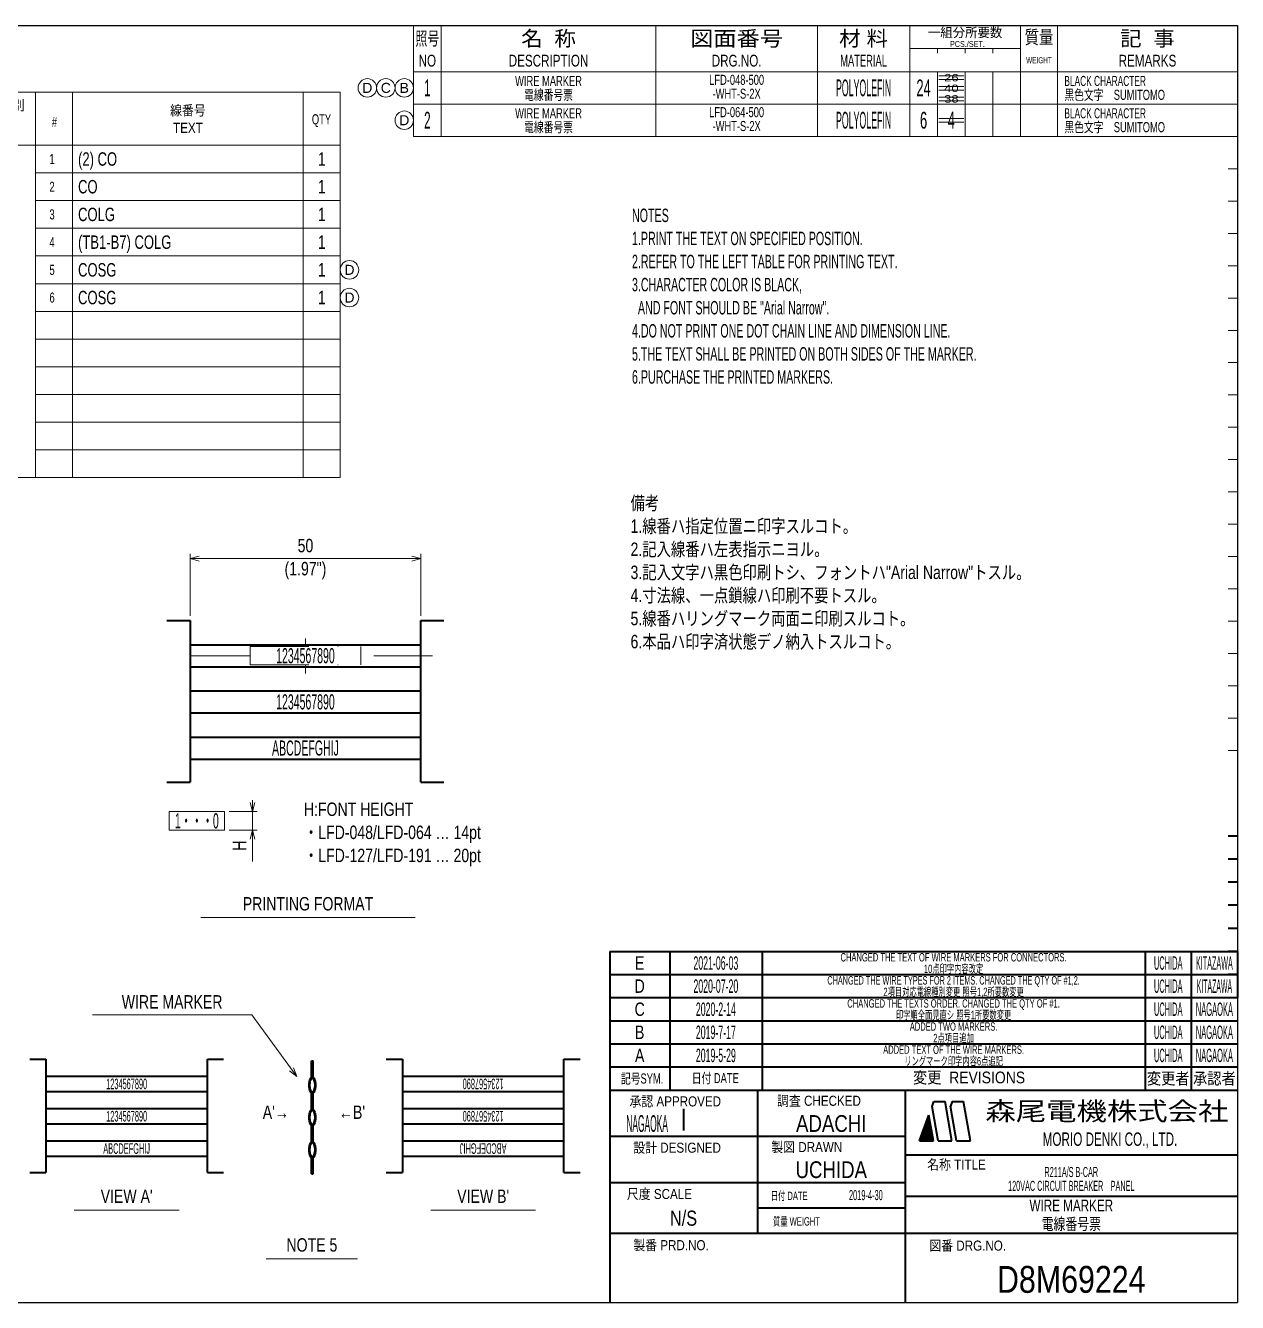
# Model space of a CAD drawing. Header units: millimetres. Extents: x 7 to 413, y 10 to 287.
# Drawn here: x 150.4 to 413, y 10.2 to 286.8 of the extents above; entities that cross this region are included whole.
import ezdxf
from ezdxf.enums import TextEntityAlignment as Align

# ---------------------------------------------------------------- set-up
doc = ezdxf.new("R2010")
doc.units = ezdxf.units.MM
doc.linetypes.add('DASHDOT', pattern=[25.3, 12.7, -6.3, 0, -6.3])
for name, color, linetype in [('GR1_01', 7, 'Continuous'), ('GR1_02', 7, 'Continuous'), ('GR1_03', 7, 'Continuous'), ('GR1_05', 7, 'Continuous'), ('QTY', 7, 'Continuous'), ('図面枠B6M', 7, 'Continuous'), ('図面枠D8M', 7, 'Continuous'), ('表題、部品表_01', 7, 'Continuous'), ('表題、部品表_02', 7, 'Continuous'), ('表題、部品表_03', 7, 'Continuous'), ('訂正記号', 7, 'Continuous')]:
    doc.layers.add(name, color=color, linetype=linetype)
doc.styles.add('HG丸ｺﾞｼｯｸM-PRO', font='')
doc.styles.get('HG丸ｺﾞｼｯｸM-PRO').set_extended_font_data('HG丸ｺﾞｼｯｸM-PRO')

# ---------------------------------------------------------------- blocks, each defined once
blk = doc.blocks.new('BLKF024')
at = {"layer": '図面枠D8M', "color": 4, "linetype": 'Continuous', "lineweight": 13}
for p, q in [((345.506831, 48.999879), (346.3333, 49.826349)), ((345.58776, 49.22223), (346.312102, 49.946572)), ((345.668689, 49.44458), (346.290903, 50.066794)), ((345.749617, 49.66693), (346.269705, 50.187017)), ((345.830546, 49.88928), (346.248506, 50.30724)), ((345.911475, 50.111631), (346.227307, 50.427463)), ((345.992404, 50.333981), (346.206109, 50.547686)), ((346.073333, 50.556331), (346.18491, 50.667909)), ((346.154262, 50.778681), (346.163712, 50.788131)), ((344.157871, 45.246757), (346.693675, 47.782561)), ((344.211969, 45.442276), (346.672477, 47.902784)), ((344.292898, 45.664626), (346.651278, 48.023006)), ((344.299292, 45.246757), (346.714874, 47.662338)), ((344.373827, 45.886976), (346.63008, 48.143229)), ((344.440714, 45.246757), (346.736072, 47.542115)), ((344.454756, 46.109327), (346.608881, 48.263452)), ((344.535684, 46.331677), (346.587682, 48.383675)), ((344.582135, 45.246757), (346.757271, 47.421892)), ((344.616613, 46.554027), (346.566484, 48.503898)), ((344.697542, 46.776377), (346.545285, 48.624121)), ((344.723556, 45.246757), (346.778469, 47.301669)), ((344.778471, 46.998727), (346.524087, 48.744343)), ((344.8594, 47.221078), (346.502888, 48.864566)), ((344.864978, 45.246757), (346.799668, 47.181447)), ((344.940329, 47.443428), (346.48169, 48.984789)), ((345.006399, 45.246757), (346.820866, 47.061224)), ((345.021258, 47.665778), (346.460491, 49.105012)), ((345.102186, 47.888128), (346.439293, 49.225235)), ((345.183115, 48.110479), (346.418094, 49.345457)), ((345.264044, 48.332829), (346.396896, 49.46568)), ((345.344973, 48.555179), (346.375697, 49.585903)), ((345.425902, 48.777529), (346.354499, 49.706126)), ((345.147821, 45.246757), (346.842065, 46.941001)), ((345.289242, 45.246757), (346.863263, 46.820778)), ((345.430663, 45.246757), (346.884462, 46.700555)), ((345.572085, 45.246757), (346.90566, 46.580332)), ((345.713506, 45.246757), (346.926859, 46.46011)), ((345.854927, 45.246757), (346.948057, 46.339887)), ((345.996349, 45.246757), (346.969256, 46.219664)), ((346.13777, 45.246757), (346.990455, 46.099441)), ((346.279191, 45.246757), (347.011653, 45.979218)), ((346.420613, 45.246757), (347.032852, 45.858995)), ((346.562034, 45.246757), (347.05405, 45.738773)), ((346.703455, 45.246757), (347.075249, 45.61855)), ((346.844877, 45.246757), (347.096447, 45.498327)), ((346.986298, 45.246757), (347.117646, 45.378104)), ((347.12772, 45.246757), (347.138844, 45.257881))]:
    blk.add_line(p, q, dxfattribs=at)
blk = doc.blocks.new('BLKF023')
at = {"layer": '図面枠D8M', "color": 2, "linetype": 'Continuous', "lineweight": 25}
for p, q in [((33, 286.75), (413, 286.75)), ((413, 286.75), (413, 10.25)), ((7, 10.25), (413, 10.25))]:
    blk.add_line(p, q, dxfattribs=at)
at = {"layer": '図面枠D8M', "color": 4, "linetype": 'Continuous', "lineweight": 13}
for p, q in [((413, 269.75), (411, 269.75)), ((413, 262.75), (411, 262.75)), ((413, 255.75), (411, 255.75)), ((413, 248.75), (411, 248.75)), ((413, 241.75), (411, 241.75)), ((413, 234.75), (411, 234.75)), ((413, 227.75), (411, 227.75)), ((413, 220.75), (411, 220.75)), ((413, 213.75), (411, 213.75)), ((413, 206.75), (411, 206.75)), ((413, 199.75), (411, 199.75)), ((413, 192.75), (411, 192.75)), ((413, 185.75), (411, 185.75)), ((413, 178.75), (411, 178.75)), ((413, 171.75), (411, 171.75)), ((413, 164.75), (411, 164.75)), ((413, 157.75), (411, 157.75)), ((413, 150.75), (411, 150.75)), ((413, 143.75), (411, 143.75)), ((413, 136.75), (411, 136.75)), ((411, 129.75), (413, 129.75))]:
    blk.add_line(p, q, dxfattribs=at)
at = {"layer": '図面枠D8M', "color": 3, "linetype": 'Continuous', "lineweight": 35}
for p, q in [((413, 111.25), (411, 111.25)), ((413, 106.25), (411, 106.25)), ((413, 101.25), (411, 101.25)), ((413, 96.25), (411, 96.25)), ((413, 91.25), (411, 91.25)), ((413, 86.25), (411, 86.25)), ((413, 81.25), (411, 81.25)), ((277, 76.25), (413, 76.25)), ((277, 76.25), (277, 10.25)), ((290, 76.25), (290, 56.25)), ((310, 76.25), (310, 56.25)), ((393, 76.25), (393, 56.25)), ((403, 76.25), (403, 56.25)), ((277, 71.25), (413, 71.25)), ((277, 66.25), (413, 66.25)), ((277, 61.25), (413, 61.25)), ((277, 56.25), (413, 56.25)), ((309, 56.25), (309, 25.25)), ((341, 56.25), (341, 10.25)), ((346.84, 52.65), (347.23, 53.75)), ((348.14, 45.25), (346.84, 52.65)), ((347.23, 53.75), (349.64, 53.75)), ((351.14, 45.25), (349.64, 53.75)), ((351.18, 53.75), (350.82, 52.76)), ((352.14, 45.25), (350.82, 52.76)), ((351.18, 53.75), (353.64, 53.75)), ((355.14, 45.25), (353.64, 53.75)), ((293, 52.17), (293, 47.48)), ((344.14, 45.25), (346.16, 50.8)), ((347.14, 45.25), (346.16, 50.8)), ((277, 46.25), (341, 46.25)), ((344.14, 45.25), (347.14, 45.25)), ((348.14, 45.25), (351.14, 45.25)), ((352.14, 45.25), (355.14, 45.25)), ((341, 42.25), (413, 42.25)), ((277, 36.25), (341, 36.25)), ((341, 33.25), (413, 33.25)), ((309, 30.75), (341, 30.75)), ((277, 25.25), (413, 25.25))]:
    blk.add_line(p, q, dxfattribs=at)
at = {"layer": '図面枠D8M', "color": 4, "linetype": 'Continuous', "lineweight": 13}
blk.add_blockref('BLKF024', (0, 0), dxfattribs=at)
at = {"layer": '図面枠D8M', "color": 4, "linetype": 'Continuous', "lineweight": 13, "style": 'HG丸ｺﾞｼｯｸM-PRO'}
for s, height, width, p in [('記号SYM.', 2.182, 0.69227, (284.03, 58.74)), ('日付 DATE', 2.182, 0.692507, (299.87, 58.83)), ('変更  REVISIONS', 2.5455, 0.887352, (354.85, 58.97)), ('変更者', 2.545, 0.887717, (398, 58.75)), ('承認者', 2.545, 0.887717, (408, 58.75)), ('調査 CHECKED', 2.182, 0.863174, (322.34, 53.92)), ('承認 APPROVED', 2.1818, 0.863151, (291.21, 53.79)), ('設計 DESIGNED', 2.1818, 0.862613, (291.61, 43.76)), ('製図 DRAWN', 2.182, 0.863099, (319.7, 43.9)), ('名称 TITLE', 2.182, 0.862489, (352.13, 40.11)), ('尺度 SCALE', 2.182, 0.862581, (287.78, 33.74)), ('日付 DATE', 1.818, 0.618255, (315.88, 33.34)), ('質量 WEIGHT', 1.818, 0.618812, (317.46, 27.8)), ('製番 PRD.NO.', 2.182, 0.863299, (290.29, 22.66)), ('図番 DRG.NO.', 2.182, 0.863083, (354.56, 22.56))]:
    blk.add_text(s, height=height, dxfattribs=dict(at, width=width)).set_placement(p, align=Align.MIDDLE_CENTER)
at = {"layer": '図面枠D8M', "color": 2, "linetype": 'Continuous', "lineweight": 25, "style": 'HG丸ｺﾞｼｯｸM-PRO', "width": 1.206081}
blk.add_text('森尾電機株式会社', height=4, dxfattribs=at).set_placement((384.72, 51.68), align=Align.MIDDLE_CENTER)
at = {"layer": '図面枠D8M', "color": 3, "linetype": 'Continuous', "lineweight": 35, "style": 'HG丸ｺﾞｼｯｸM-PRO', "width": 0.652197}
blk.add_text('MORIO DENKI CO., LTD.', height=2.9091, dxfattribs=at).set_placement((385.38, 45.61), align=Align.MIDDLE_CENTER)
blk = doc.blocks.new('BLKF025')
at = {"layer": '図面枠D8M', "color": 3, "linetype": 'Continuous', "lineweight": 35, "style": 'HG丸ｺﾞｼｯｸM-PRO'}
for s, height, width, p in [('CHANGED THE TEXT OF WIRE MARKERS FOR CONNECTORS.', 1.8182, 0.618794, (351.5, 85)), ('E', 2.91, 0.784871, (283.5, 83.75)), ('2021-06-03', 2.909, 0.488281, (300, 83.75)), ('UCHIDA', 2.909, 0.415827, (398, 83.75)), ('KITAZAWA', 2.909, 0.335, (408, 83.75)), ('D', 2.91, 0.784656, (283.5, 78.75)), ('2020-07-20', 2.909, 0.488281, (300, 78.75)), ('CHANGED THE WIRE TYPES FOR 2 ITEMS. CHANGED THE QTY OF #1,2.', 1.8182, 0.569421, (351.5, 80)), ('UCHIDA', 2.909, 0.415827, (398, 78.75)), ('KITAZAWA', 2.909, 0.308644, (408, 78.75)), ('C', 2.91, 0.782198, (283.5, 73.75)), ('2020-2-14', 2.909, 0.488281, (300, 73.75)), ('CHANGED THE TEXTS ORDER. CHANGED THE QTY OF #1.', 1.8182, 0.618523, (351.5, 75)), ('UCHIDA', 2.909, 0.415827, (398, 73.75)), ('NAGAOKA', 2.909, 0.334453, (408, 73.75)), ('B', 2.91, 0.78204, (283.5, 68.75)), ('2019-7-17', 2.909, 0.488281, (300, 68.75)), ('ADDED TWO MARKERS.', 1.8182, 0.618331, (351.5, 70)), ('UCHIDA', 2.909, 0.415827, (398, 68.75)), ('NAGAOKA', 2.909, 0.334453, (408, 68.75)), ('A', 2.91, 0.782973, (283.5, 63.75)), ('2019-5-29', 2.909, 0.488281, (300, 63.75)), ('ADDED TEXT OF THE WIRE MARKERS.', 1.8182, 0.618379, (351.5, 65)), ('UCHIDA', 2.909, 0.415827, (398, 63.75)), ('NAGAOKA', 2.909, 0.334453, (408, 63.75)), ('NAGAOKA', 3.636, 0.374843, (285.11, 49)), ('ADACHI', 3.636, 0.830909, (325, 49)), ('UCHIDA', 3.636, 0.830691, (325, 39)), ('R211A/S B-CAR', 2.1818, 0.521847, (377, 38.5)), ('120VAC CIRCUIT BREAKER\u3000PANEL', 2.1818, 0.522056, (377, 35.5)), ('2019-4-30', 2.182, 0.482367, (332.5, 33.5)), ('WIRE MARKER', 2.5455, 0.742381, (377, 31.25)), ('N/S', 3.273, 0.805664, (293, 28.5)), ('D8M69224', 5.818, 0.845432, (377, 15.25))]:
    blk.add_text(s, height=height, dxfattribs=dict(at, width=width)).set_placement(p, align=Align.MIDDLE_CENTER)
blk = doc.blocks.new('BLKF027')
at = {"layer": 'GR1_01', "color": 4, "linetype": 'Continuous', "lineweight": 13}
for p, q in [((234.5, 286.75), (234.5, 276.75)), ((234.5, 286.75), (413, 286.75)), ((240.5, 286.75), (240.5, 276.75)), ((287, 286.75), (287, 276.75)), ((322, 286.75), (322, 276.75)), ((342, 286.75), (342, 276.75)), ((366, 286.75), (366, 276.75)), ((374, 286.75), (374, 276.75)), ((413, 286.75), (413, 276.75)), ((342, 281.75), (366, 281.75)), ((348, 280.75), (348, 281.75)), ((354, 281.75), (354, 280.75)), ((360, 281.75), (360, 280.75)), ((234.5, 276.75), (413, 276.75))]:
    blk.add_line(p, q, dxfattribs=at)
at = {"layer": 'GR1_01', "color": 3, "linetype": 'Continuous', "lineweight": 35, "style": 'HG丸ｺﾞｼｯｸM-PRO'}
for s, height, width, p in [('照号', 2.909, 0.651535, (237.5, 283.95)), ('名  称', 3.273, 1.042426, (263.75, 283.95)), ('図面番号', 3.273, 1.127518, (304.5, 283.95)), ('材 料', 3.273, 1.042439, (332, 283.95)), ('一組分所要数', 2.036, 0.966638, (354, 285.25)), ('質量', 2.909, 0.781842, (370, 284.25)), ('記  事', 3.273, 1.042426, (393.5, 283.95)), ('PCS./SET.', 1.309, 0.862935, (354.5, 282.75)), ('NO', 2.545, 0.740841, (237.5, 279.15)), ('DESCRIPTION', 2.5455, 0.741365, (263.75, 279.15)), ('DRG.NO.', 2.545, 0.741189, (304.5, 279.15)), ('MATERIAL', 2.545, 0.594756, (332, 279.15)), ('WEIGHT', 1.309, 0.635507, (370, 279.25)), ('REMARKS', 2.545, 0.742803, (393.5, 279.15))]:
    blk.add_text(s, height=height, dxfattribs=dict(at, width=width)).set_placement(p, align=Align.MIDDLE_CENTER)
blk = doc.blocks.new('BLKF026')
at = {"layer": 'GR1_01', "color": 3, "linetype": 'Continuous', "lineweight": 13}
blk.add_blockref('BLKF027', (0, 0), dxfattribs=at)
blk = doc.blocks.new('BLKF029')
at = {"layer": 'GR1_01', "color": 3, "linetype": 'Continuous', "lineweight": 13}
for p, q in [((137.63, 272.35), (137.63, 260.85)), ((137.63, 272.35), (137.63, 188.85)), ((218.63, 272.35), (137.63, 272.35)), ((152.63, 272.35), (152.63, 260.85)), ((160.63, 272.35), (160.63, 188.85)), ((210.63, 272.35), (210.63, 188.85)), ((218.63, 272.35), (218.63, 188.85)), ((218.63, 260.85), (137.63, 260.85)), ((152.63, 260.85), (152.63, 188.85)), ((152.63, 260.85), (218.63, 260.85)), ((152.63, 254.85), (218.63, 254.85)), ((152.63, 248.85), (218.63, 248.85)), ((152.63, 242.85), (218.63, 242.85)), ((152.63, 236.85), (218.63, 236.85)), ((152.63, 230.85), (218.63, 230.85)), ((152.63, 224.85), (218.63, 224.85)), ((152.63, 218.85), (218.63, 218.85)), ((152.63, 212.85), (218.63, 212.85)), ((152.63, 206.85), (218.63, 206.85)), ((152.63, 200.85), (218.63, 200.85)), ((152.63, 194.85), (218.63, 194.85)), ((137.63, 188.85), (218.63, 188.85))]:
    blk.add_line(p, q, dxfattribs=at)
at = {"layer": 'GR1_01', "color": 3, "linetype": 'Continuous', "lineweight": 13, "style": 'HG丸ｺﾞｼｯｸM-PRO'}
for s, height, width, p in [('電線種別', 2.182, 0.863284, (145.13, 269.47)), ('線番号', 2.182, 0.863284, (185.63, 268.38)), ('#', 2.18, 0.693196, (156.72, 265.86)), ('TEXT', 2.182, 0.863438, (185.63, 264.6)), ('QTY', 2.182, 0.692704, (214.56, 266.45))]:
    blk.add_text(s, height=height, dxfattribs=dict(at, width=width)).set_placement(p, align=Align.MIDDLE_CENTER)
for s, width, p in [('WIRE', 0.829808, (145.13, 264.72)), ('CLASS', 0.831675, (145.13, 262.22))]:
    blk.add_text(s, height=1.818, dxfattribs=dict(at, width=width)).set_placement(p, align=Align.BOTTOM_CENTER)
blk = doc.blocks.new('BLKF030')
at = {"layer": '表題、部品表_02', "color": 4, "linetype": 'Continuous', "lineweight": 13}
for p, q in [((234.5, 276.75), (234.5, 269.75)), ((234.5, 276.75), (413, 276.75)), ((240.5, 276.75), (240.5, 269.75)), ((287, 276.75), (287, 269.75)), ((322, 276.75), (322, 269.75)), ((342, 276.75), (342, 269.75)), ((348, 276.75), (348, 269.75)), ((354, 276.75), (354, 269.75)), ((360, 269.75), (360, 276.75)), ((366, 276.75), (366, 269.75)), ((374, 276.75), (374, 269.75)), ((413, 276.75), (413, 269.75)), ((234.5, 269.75), (413, 269.75))]:
    blk.add_line(p, q, dxfattribs=at)
blk = doc.blocks.new('BLKF032')
at = {"layer": '表題、部品表_02', "color": 4, "linetype": 'Continuous', "lineweight": 13}
for p, q in [((234.5, 269.75), (234.5, 262.75)), ((234.5, 269.75), (413, 269.75)), ((240.5, 269.75), (240.5, 262.75)), ((287, 269.75), (287, 262.75)), ((322, 269.75), (322, 262.75)), ((342, 269.75), (342, 262.75)), ((348, 269.75), (348, 262.75)), ((354, 269.75), (354, 262.75)), ((360, 262.75), (360, 269.75)), ((366, 269.75), (366, 262.75)), ((374, 269.75), (374, 262.75)), ((413, 269.75), (413, 262.75)), ((234.5, 262.75), (413, 262.75))]:
    blk.add_line(p, q, dxfattribs=at)
blk = doc.blocks.new('BLKF034')
at = {"layer": 'GR1_05', "color": 4, "linetype": 'Continuous', "lineweight": 13}
blk.add_circle((232.5, 273.25), 2, dxfattribs=at)
at = {"layer": 'GR1_05', "color": 4, "linetype": 'Continuous', "lineweight": 13, "style": 'HG丸ｺﾞｼｯｸM-PRO', "width": 1.04272}
blk.add_text('B', height=2.18, dxfattribs=at).set_placement((232.5, 273.25), align=Align.MIDDLE_CENTER)
blk = doc.blocks.new('BLKF035')
at = {"layer": 'GR1_05', "color": 4, "linetype": 'Continuous', "lineweight": 13}
blk.add_circle((228.5, 273.25), 2, dxfattribs=at)
at = {"layer": 'GR1_05', "color": 4, "linetype": 'Continuous', "lineweight": 13, "style": 'HG丸ｺﾞｼｯｸM-PRO', "width": 1.042931}
blk.add_text('C', height=2.18, dxfattribs=at).set_placement((228.5, 273.25), align=Align.MIDDLE_CENTER)
blk = doc.blocks.new('FXTIP_ARROW_S')
at = {"color": 0, "linetype": 'Continuous', "lineweight": -2}
for q in [(-1, 0), (-0.97, 0.26), (-0.97, -0.26)]:
    blk.add_line((0, 0), q, dxfattribs=at)
blk = doc.blocks.new('FXTIP_ARROW_E')
at = {"color": 0, "linetype": 'Continuous', "lineweight": -2}
for q in [(-1, 0), (-0.97, 0.26), (-0.97, -0.26)]:
    blk.add_line((0, 0), q, dxfattribs=at)
blk = doc.blocks.new('BLKF039')
at = {"layer": '図面枠D8M', "color": 3, "linetype": 'Continuous', "lineweight": 35}
for p, q in [((277, 81.25), (413, 81.25)), ((277, 81.25), (277, 76.25)), ((290, 81.25), (290, 76.25)), ((310, 81.25), (310, 76.25)), ((393, 81.25), (393, 76.25)), ((403, 81.25), (403, 76.25)), ((413, 81.25), (413, 76.25)), ((277, 76.25), (413, 76.25))]:
    blk.add_line(p, q, dxfattribs=at)
blk = doc.blocks.new('BLKF038')
at = {"layer": '図面枠D8M', "color": 3, "linetype": 'Continuous', "lineweight": 35}
blk.add_blockref('BLKF039', (0, 0), dxfattribs=at)
blk = doc.blocks.new('BLKF040')
at = {"layer": 'GR1_05', "color": 4, "linetype": 'Continuous', "lineweight": 13}
blk.add_circle((224.5, 273.25), 2, dxfattribs=at)
at = {"layer": 'GR1_05', "color": 4, "linetype": 'Continuous', "lineweight": 13, "style": 'HG丸ｺﾞｼｯｸM-PRO', "width": 1.042833}
blk.add_text('D', height=2.18, dxfattribs=at).set_placement((224.5, 273.25), align=Align.MIDDLE_CENTER)
blk = doc.blocks.new('BLKF041')
at = {"layer": 'GR1_05', "color": 4, "linetype": 'Continuous', "lineweight": 13}
blk.add_circle((232.5, 266.25), 2, dxfattribs=at)
at = {"layer": 'GR1_05', "color": 4, "linetype": 'Continuous', "lineweight": 13, "style": 'HG丸ｺﾞｼｯｸM-PRO', "width": 1.042833}
blk.add_text('D', height=2.18, dxfattribs=at).set_placement((232.5, 266.25), align=Align.MIDDLE_CENTER)
blk = doc.blocks.new('BLKF044')
at = {"layer": '訂正記号', "color": 4, "linetype": 'Continuous', "lineweight": 13}
blk.add_circle((220.63, 233.85), 2, dxfattribs=at)
at = {"layer": '訂正記号', "color": 4, "linetype": 'Continuous', "lineweight": 13, "style": 'HG丸ｺﾞｼｯｸM-PRO', "width": 1.042833}
blk.add_text('D', height=2.18, dxfattribs=at).set_placement((220.63, 233.85), align=Align.MIDDLE_CENTER)
blk = doc.blocks.new('BLKF045')
at = {"layer": '訂正記号', "color": 4, "linetype": 'Continuous', "lineweight": 13}
blk.add_circle((220.63, 227.85), 2, dxfattribs=at)
at = {"layer": '訂正記号', "color": 4, "linetype": 'Continuous', "lineweight": 13, "style": 'HG丸ｺﾞｼｯｸM-PRO', "width": 1.042833}
blk.add_text('D', height=2.18, dxfattribs=at).set_placement((220.63, 227.85), align=Align.MIDDLE_CENTER)
blk = doc.blocks.new('BLKF047')
at = {"layer": '図面枠D8M', "color": 3, "linetype": 'Continuous', "lineweight": 35}
for p, q in [((277, 86.25), (413, 86.25)), ((277, 86.25), (277, 81.25)), ((290, 86.25), (290, 81.25)), ((310, 86.25), (310, 81.25)), ((393, 86.25), (393, 81.25)), ((403, 86.25), (403, 81.25)), ((413, 86.25), (413, 81.25)), ((277, 81.25), (413, 81.25))]:
    blk.add_line(p, q, dxfattribs=at)
blk = doc.blocks.new('BLKF046')
at = {"layer": '図面枠D8M', "color": 3, "linetype": 'Continuous', "lineweight": 35}
blk.add_blockref('BLKF047', (0, 0), dxfattribs=at)

msp = doc.modelspace()

# ---------------------------------------------------------------- linework, layer by layer
at = {"layer": 'GR1_05', "color": 4, "linetype": 'Continuous', "lineweight": 13}
for p, q in [((348.3, 275.87), (353.73, 275.87)), ((348.3, 275.07), (353.73, 275.07)), ((348.3, 273.57), (353.73, 273.57)), ((348.3, 272.77), (353.73, 272.77)), ((348.3, 271.27), (353.73, 271.27)), ((348.3, 270.47), (353.73, 270.47)), ((348.3, 266.65), (353.7, 266.65)), ((348.3, 265.85), (353.7, 265.85))]:
    msp.add_line(p, q, dxfattribs=at)
at = {"layer": '表題、部品表_01', "color": 4, "linetype": 'Continuous', "lineweight": 13}
for p, q in [((186.09, 158.92), (186.09, 172.32)), ((236.09, 158.92), (236.09, 172.32)), ((186.09, 171.32), (236.09, 171.32)), ((199.63, 116.54), (199.63, 119.04)), ((194.56, 116.54), (200.63, 116.54)), ((199.63, 112.54), (199.63, 116.54)), ((194.56, 112.54), (200.63, 112.54)), ((199.63, 105.75), (199.63, 112.54)), ((188.44, 93.58), (234.84, 93.58)), ((199.49, 72.51), (164.93, 72.51)), ((209.23, 59.16), (199.49, 72.51)), ((161, 30.25), (183.72, 30.25)), ((238.23, 30.25), (260.95, 30.25)), ((202.6, 19.71), (222.36, 19.71))]:
    msp.add_line(p, q, dxfattribs=at)
at = {"layer": '表題、部品表_01', "color": 3, "linetype": 'Continuous', "lineweight": 35}
for p, q in [((181.09, 157.92), (186.09, 157.92)), ((186.09, 157.92), (186.09, 122.92)), ((236.09, 122.92), (236.09, 157.92)), ((236.09, 157.92), (241.09, 157.92)), ((186.09, 152.67), (236.09, 152.67)), ((186.09, 147.92), (236.09, 147.92)), ((186.09, 142.67), (236.09, 142.67)), ((186.09, 137.92), (236.09, 137.92)), ((186.09, 132.67), (236.09, 132.67)), ((186.09, 127.92), (236.09, 127.92)), ((181.09, 122.92), (186.09, 122.92)), ((236.09, 122.92), (241.09, 122.92)), ((151.36, 62.92), (154.86, 62.92)), ((154.86, 62.92), (154.86, 38.42)), ((189.86, 38.42), (189.86, 62.92)), ((189.86, 62.92), (193.36, 62.92)), ((212.38, 62.58), (212.78, 62.58)), ((212.38, 58.98), (212.38, 62.58)), ((212.58, 62.58), (212.58, 59.05)), ((212.78, 58.98), (212.78, 62.58)), ((228.59, 62.92), (232.09, 62.92)), ((232.09, 62.92), (232.09, 38.42)), ((267.09, 38.42), (267.09, 62.92)), ((267.09, 62.92), (270.59, 62.92)), ((154.86, 59.24), (189.86, 59.24)), ((232.09, 59.24), (267.09, 59.24)), ((154.86, 55.92), (189.86, 55.92)), ((212.38, 51.98), (212.38, 55.64)), ((212.58, 55.57), (212.58, 52.05)), ((212.78, 51.98), (212.78, 55.64)), ((232.09, 55.92), (267.09, 55.92)), ((154.86, 52.24), (189.86, 52.24)), ((232.09, 52.24), (267.09, 52.24)), ((154.86, 48.92), (189.86, 48.92)), ((212.38, 44.98), (212.38, 48.64)), ((212.58, 48.57), (212.58, 45.05)), ((212.78, 44.98), (212.78, 48.64)), ((232.09, 48.92), (267.09, 48.92)), ((154.86, 45.24), (189.86, 45.24)), ((232.09, 45.24), (267.09, 45.24)), ((154.86, 41.92), (189.86, 41.92)), ((212.38, 38.08), (212.38, 41.64)), ((212.58, 41.57), (212.58, 38.08)), ((212.78, 38.08), (212.78, 41.64)), ((232.09, 41.92), (267.09, 41.92)), ((151.36, 38.42), (154.86, 38.42)), ((189.86, 38.42), (193.36, 38.42)), ((212.38, 38.08), (212.78, 38.08)), ((228.59, 38.42), (232.09, 38.42)), ((267.09, 38.42), (270.59, 38.42))]:
    msp.add_line(p, q, dxfattribs=at)
at = {"layer": '表題、部品表_01', "color": 4, "linetype": 'DASHDOT', "lineweight": 13}
for p, q in [((199.09, 148.3), (199.09, 152.3)), ((199.09, 152.3), (223.09, 152.3)), ((211.09, 154.04), (211.09, 152.3)), ((223.09, 148.3), (223.09, 152.3)), ((199.09, 150.3), (184.01, 150.3)), ((238.61, 150.3), (223.09, 150.3)), ((199.09, 148.3), (223.09, 148.3)), ((211.09, 148.3), (211.09, 146.41)), ((181.56, 112.54), (181.56, 116.54)), ((181.56, 116.54), (193.56, 116.54)), ((193.56, 112.54), (193.56, 116.54)), ((181.56, 112.54), (193.56, 112.54))]:
    msp.add_line(p, q, dxfattribs=at)
at = {"layer": '表題、部品表_01', "color": 3, "linetype": 'Continuous', "lineweight": 35}
for centre in [(212.58, 57.31), (212.58, 50.31), (212.58, 43.31)]:
    msp.add_ellipse(centre, major_axis=(0, 1.57), ratio=0.324324, dxfattribs=at)
for points in [[(212.58, 59.05), (212.55, 59.05), (212.52, 59.04), (212.49, 59.03), (212.46, 59.02), (212.44, 59.01), (212.41, 59), (212.36, 58.97), (212.31, 58.92), (212.27, 58.87), (212.23, 58.82), (212.19, 58.76), (212.16, 58.7), (212.12, 58.63), (212.09, 58.55), (212.07, 58.47), (212.01, 58.3), (211.97, 58.11), (211.95, 57.91), (211.93, 57.81), (211.92, 57.71), (211.92, 57.6), (211.91, 57.5), (211.91, 57.4), (211.91, 57.31), (211.91, 57.21), (211.91, 57.11), (211.92, 57.01), (211.92, 56.91), (211.93, 56.81), (211.95, 56.71), (211.97, 56.51), (212.01, 56.31), (212.07, 56.15), (212.09, 56.06), (212.12, 55.99), (212.16, 55.92), (212.19, 55.85), (212.23, 55.79), (212.27, 55.74), (212.31, 55.69), (212.36, 55.65), (212.41, 55.62), (212.44, 55.61), (212.46, 55.59), (212.49, 55.59), (212.52, 55.58), (212.55, 55.57), (212.58, 55.57), (212.61, 55.57), (212.65, 55.58), (212.67, 55.59), (212.7, 55.59), (212.73, 55.61), (212.76, 55.62), (212.81, 55.65), (212.86, 55.69), (212.9, 55.74), (212.94, 55.79), (212.98, 55.85), (213.01, 55.92), (213.05, 55.99), (213.08, 56.06), (213.1, 56.15), (213.16, 56.31), (213.2, 56.51), (213.22, 56.71), (213.24, 56.81), (213.25, 56.91), (213.25, 57.01), (213.26, 57.11), (213.26, 57.21), (213.26, 57.31), (213.26, 57.4), (213.26, 57.5), (213.25, 57.6), (213.25, 57.71), (213.24, 57.81), (213.22, 57.91), (213.2, 58.11), (213.16, 58.3), (213.1, 58.47), (213.08, 58.55), (213.05, 58.63), (213.01, 58.7), (212.98, 58.76), (212.94, 58.82), (212.9, 58.87), (212.86, 58.92), (212.81, 58.97), (212.76, 59), (212.73, 59.01), (212.7, 59.02), (212.67, 59.03), (212.65, 59.04), (212.61, 59.05), (212.58, 59.05)], [(212.58, 52.05), (212.55, 52.05), (212.52, 52.04), (212.49, 52.03), (212.46, 52.02), (212.44, 52.01), (212.41, 52), (212.36, 51.97), (212.31, 51.92), (212.27, 51.87), (212.23, 51.82), (212.19, 51.76), (212.16, 51.7), (212.12, 51.63), (212.09, 51.55), (212.07, 51.47), (212.01, 51.3), (211.97, 51.11), (211.95, 50.91), (211.93, 50.81), (211.92, 50.71), (211.92, 50.6), (211.91, 50.5), (211.91, 50.4), (211.91, 50.31), (211.91, 50.21), (211.91, 50.11), (211.92, 50.01), (211.92, 49.91), (211.93, 49.81), (211.95, 49.71), (211.97, 49.51), (212.01, 49.31), (212.07, 49.15), (212.09, 49.06), (212.12, 48.99), (212.16, 48.92), (212.19, 48.85), (212.23, 48.79), (212.27, 48.74), (212.31, 48.69), (212.36, 48.65), (212.41, 48.62), (212.44, 48.61), (212.46, 48.59), (212.49, 48.59), (212.52, 48.58), (212.55, 48.57), (212.58, 48.57), (212.61, 48.57), (212.65, 48.58), (212.67, 48.59), (212.7, 48.59), (212.73, 48.61), (212.76, 48.62), (212.81, 48.65), (212.86, 48.69), (212.9, 48.74), (212.94, 48.79), (212.98, 48.85), (213.01, 48.92), (213.05, 48.99), (213.08, 49.06), (213.1, 49.15), (213.16, 49.31), (213.2, 49.51), (213.22, 49.71), (213.24, 49.81), (213.25, 49.91), (213.25, 50.01), (213.26, 50.11), (213.26, 50.21), (213.26, 50.31), (213.26, 50.4), (213.26, 50.5), (213.25, 50.6), (213.25, 50.71), (213.24, 50.81), (213.22, 50.91), (213.2, 51.11), (213.16, 51.3), (213.1, 51.47), (213.08, 51.55), (213.05, 51.63), (213.01, 51.7), (212.98, 51.76), (212.94, 51.82), (212.9, 51.87), (212.86, 51.92), (212.81, 51.97), (212.76, 52), (212.73, 52.01), (212.7, 52.02), (212.67, 52.03), (212.65, 52.04), (212.61, 52.05), (212.58, 52.05)], [(212.58, 45.05), (212.55, 45.05), (212.52, 45.04), (212.49, 45.03), (212.46, 45.02), (212.44, 45.01), (212.41, 45), (212.36, 44.97), (212.31, 44.92), (212.27, 44.87), (212.23, 44.82), (212.19, 44.76), (212.16, 44.7), (212.12, 44.63), (212.09, 44.55), (212.07, 44.47), (212.01, 44.3), (211.97, 44.11), (211.95, 43.91), (211.93, 43.81), (211.92, 43.71), (211.92, 43.6), (211.91, 43.5), (211.91, 43.4), (211.91, 43.31), (211.91, 43.21), (211.91, 43.11), (211.92, 43.01), (211.92, 42.91), (211.93, 42.81), (211.95, 42.71), (211.97, 42.51), (212.01, 42.31), (212.07, 42.15), (212.09, 42.06), (212.12, 41.99), (212.16, 41.92), (212.19, 41.85), (212.23, 41.79), (212.27, 41.74), (212.31, 41.69), (212.36, 41.65), (212.41, 41.62), (212.44, 41.61), (212.46, 41.59), (212.49, 41.59), (212.52, 41.58), (212.55, 41.57), (212.58, 41.57), (212.61, 41.57), (212.65, 41.58), (212.67, 41.59), (212.7, 41.59), (212.73, 41.61), (212.76, 41.62), (212.81, 41.65), (212.86, 41.69), (212.9, 41.74), (212.94, 41.79), (212.98, 41.85), (213.01, 41.92), (213.05, 41.99), (213.08, 42.06), (213.1, 42.15), (213.16, 42.31), (213.2, 42.51), (213.22, 42.71), (213.24, 42.81), (213.25, 42.91), (213.25, 43.01), (213.26, 43.11), (213.26, 43.21), (213.26, 43.31), (213.26, 43.4), (213.26, 43.5), (213.25, 43.6), (213.25, 43.71), (213.24, 43.81), (213.22, 43.91), (213.2, 44.11), (213.16, 44.3), (213.1, 44.47), (213.08, 44.55), (213.05, 44.63), (213.01, 44.7), (212.98, 44.76), (212.94, 44.82), (212.9, 44.87), (212.86, 44.92), (212.81, 44.97), (212.76, 45), (212.73, 45.01), (212.7, 45.02), (212.67, 45.03), (212.65, 45.04), (212.61, 45.05), (212.58, 45.05)]]:
    msp.add_open_spline(points, degree=3, knots=[0, 0, 0, 0, 0.015625, 0.015625, 0.015625, 0.03125, 0.03125, 0.03125, 0.0625, 0.0625, 0.0625, 0.09375, 0.09375, 0.09375, 0.125, 0.125, 0.125, 0.1875, 0.1875, 0.1875, 0.21875, 0.21875, 0.21875, 0.25, 0.25, 0.25, 0.28125, 0.28125, 0.28125, 0.3125, 0.3125, 0.3125, 0.375, 0.375, 0.375, 0.40625, 0.40625, 0.40625, 0.4375, 0.4375, 0.4375, 0.46875, 0.46875, 0.46875, 0.484375, 0.484375, 0.484375, 0.5, 0.5, 0.5, 0.515625, 0.515625, 0.515625, 0.53125, 0.53125, 0.53125, 0.5625, 0.5625, 0.5625, 0.59375, 0.59375, 0.59375, 0.625, 0.625, 0.625, 0.6875, 0.6875, 0.6875, 0.71875, 0.71875, 0.71875, 0.75, 0.75, 0.75, 0.78125, 0.78125, 0.78125, 0.8125, 0.8125, 0.8125, 0.875, 0.875, 0.875, 0.90625, 0.90625, 0.90625, 0.9375, 0.9375, 0.9375, 0.96875, 0.96875, 0.96875, 0.984375, 0.984375, 0.984375, 1, 1, 1, 1], dxfattribs=at)

# ---------------------------------------------------------------- block references
at = {"layer": 'GR1_01', "color": 3, "linetype": 'Continuous', "lineweight": 13}
for name in ['BLKF026', 'BLKF029']:
    msp.add_blockref(name, (0, 0), dxfattribs=at)
at = {"layer": 'GR1_05', "color": 4, "linetype": 'Continuous', "lineweight": 13}
for name in ['BLKF040', 'BLKF035', 'BLKF034', 'BLKF041']:
    msp.add_blockref(name, (0, 0), dxfattribs=at)
at = {"layer": '図面枠D8M', "color": 4, "linetype": 'Continuous', "lineweight": 13}
msp.add_blockref('BLKF023', (0, 0), dxfattribs=at)
at = {"layer": '図面枠D8M', "color": 3, "linetype": 'Continuous', "lineweight": 35}
for name in ['BLKF046', 'BLKF025', 'BLKF038']:
    msp.add_blockref(name, (0, 0), dxfattribs=at)
at = {"layer": '表題、部品表_01', "color": 4, "linetype": 'Continuous', "lineweight": 13, "xscale": 2, "yscale": 2}
for name, p, rotation in [('FXTIP_ARROW_S', (186.09, 171.32), 180), ('FXTIP_ARROW_E', (236.09, 171.32), 360), ('FXTIP_ARROW_S', (199.63, 116.54), 270), ('FXTIP_ARROW_E', (199.63, 112.54), 90), ('FXTIP_ARROW_S', (209.23, 59.16), 306.1266302811082)]:
    msp.add_blockref(name, p, dxfattribs=dict(at, rotation=rotation))
at = {"layer": '表題、部品表_02', "color": 4, "linetype": 'Continuous', "lineweight": 13}
for name in ['BLKF030', 'BLKF032']:
    msp.add_blockref(name, (0, 0), dxfattribs=at)
at = {"layer": '訂正記号', "color": 4, "linetype": 'Continuous', "lineweight": 13}
for name in ['BLKF044', 'BLKF045']:
    msp.add_blockref(name, (0, 0), dxfattribs=at)

# ---------------------------------------------------------------- texts
at = {"layer": 'GR1_02', "color": 3, "linetype": 'Continuous', "lineweight": 9, "style": 'HG丸ｺﾞｼｯｸM-PRO', "width": 0.784542}
for p in [(214.63, 257.85), (214.63, 251.85), (214.63, 245.85), (214.63, 239.85), (214.63, 233.85), (214.63, 227.85)]:
    msp.add_text('1', height=2.91, dxfattribs=at).set_placement(p, align=Align.MIDDLE_CENTER)
at = {"layer": 'GR1_03', "color": 2, "linetype": 'Continuous', "lineweight": 13, "style": 'HG丸ｺﾞｼｯｸM-PRO', "width": 0.691275}
for s, p in [('1', (155.64, 257.85)), ('2', (155.64, 251.85)), ('3', (155.64, 245.85)), ('4', (155.64, 239.85)), ('5', (155.64, 233.85)), ('6', (155.64, 227.85))]:
    msp.add_text(s, height=2.18, dxfattribs=at).set_placement(p, align=Align.MIDDLE_LEFT)
at = {"layer": 'GR1_05', "color": 3, "linetype": 'Continuous', "lineweight": 35, "style": 'HG丸ｺﾞｼｯｸM-PRO'}
for s, height, width, p in [('40', 1.6, 1.316713, (351.03, 273.17)), ('26', 1.6, 1.316713, (351.03, 275.47)), ('38', 1.6, 1.316713, (351.03, 270.87)), ('4', 3.64, 0.576062, (351, 266.25))]:
    msp.add_text(s, height=height, dxfattribs=dict(at, width=width)).set_placement(p, align=Align.MIDDLE_CENTER)
at = {"layer": 'QTY', "color": 7, "linetype": 'Continuous', "lineweight": 35, "style": 'HG丸ｺﾞｼｯｸM-PRO'}
for s, height, width, p in [('(2) CO', 2.909, 0.724823, (161.83, 257.85)), ('CO', 2.909, 0.725211, (161.83, 251.85)), ('COLG', 2.909, 0.724901, (161.83, 245.85)), ('(TB1-B7) COLG', 2.9091, 0.725073, (161.83, 239.85))]:
    msp.add_text(s, height=height, dxfattribs=dict(at, width=width)).set_placement(p, align=Align.MIDDLE_LEFT)
at = {"layer": 'QTY', "color": 3, "linetype": 'Continuous', "lineweight": 35, "style": 'HG丸ｺﾞｼｯｸM-PRO', "width": 0.725059}
for p in [(161.83, 233.85), (161.83, 227.85)]:
    msp.add_text('COSG', height=2.909, dxfattribs=at).set_placement(p, align=Align.MIDDLE_LEFT)
at = {"layer": '図面枠B6M', "color": 3, "linetype": 'Continuous', "lineweight": 35, "style": 'HG丸ｺﾞｼｯｸM-PRO'}
for s, height, width, p in [('10点印字内容改定', 1.818, 0.619132, (351.5, 82.5)), ('2項目対応電線種別変更 照号1,2所要数変更', 1.8182, 0.618878, (351.5, 77.5)), ('印字順全面見直シ 照号1所要数変更', 1.8182, 0.618884, (351.5, 72.5)), ('2点項目追加', 1.818, 0.619087, (351.5, 67.5)), ('リングマーク印字内容6点追記', 1.8182, 0.619012, (351.5, 62.5))]:
    msp.add_text(s, height=height, dxfattribs=dict(at, width=width)).set_placement(p, align=Align.MIDDLE_CENTER)
at = {"layer": '図面枠D8M', "color": 3, "linetype": 'Continuous', "lineweight": 35, "style": 'HG丸ｺﾞｼｯｸM-PRO', "width": 0.741121}
msp.add_text('電線番号票', height=2.545, dxfattribs=at).set_placement((377, 27.25), align=Align.MIDDLE_CENTER)
at = {"layer": '表題、部品表_01', "color": 3, "linetype": 'Continuous', "lineweight": 35, "style": 'HG丸ｺﾞｼｯｸM-PRO'}
for s, height, width, p in [('NOTES', 2.909, 0.595355, (281.83, 245.65)), ('1.PRINT THE TEXT ON SPECIFIED POSITION.', 2.9091, 0.594476, (281.83, 240.65)), ('2.REFER TO THE LEFT TABLE FOR PRINTING TEXT.', 2.9091, 0.594105, (281.83, 235.65)), ('3.CHARACTER COLOR IS BLACK,', 2.9091, 0.593888, (281.83, 230.65)), ('  AND FONT SHOULD BE "Arial Narrow".', 2.9091, 0.594181, (281.83, 225.65)), ('4.DO NOT PRINT ONE DOT CHAIN LINE AND DIMENSION LINE.', 2.9091, 0.594405, (281.83, 220.65)), ('5.THE TEXT SHALL BE PRINTED ON BOTH SIDES OF THE MARKER.', 2.9091, 0.594358, (281.83, 215.65)), ('6.PURCHASE THE PRINTED MARKERS.', 2.9091, 0.594371, (281.83, 210.65)), ('備考', 2.909, 0.781842, (281.52, 183.35)), ('1.線番ハ指定位置ニ印字スルコト。', 2.9091, 0.782035, (281.52, 178.35)), ('2.記入線番ハ左表指示ニヨル。', 2.9091, 0.782062, (281.52, 173.35)), ('3.記入文字ハ黒色印刷トシ、フォントハ"Arial Narrow"トスル。', 2.9091, 0.782422, (281.52, 168.35)), ('4.寸法線、一点鎖線ハ印刷不要トスル。', 2.9091, 0.782013, (281.52, 163.35)), ('5.線番ハリングマーク両面ニ印刷スルコト。', 2.9091, 0.781996, (281.52, 158.35)), ('6.本品ハ印字済状態デノ納入トスルコト。', 2.9091, 0.782004, (281.52, 153.35)), ('H:FONT HEIGHT', 2.9091, 0.783234, (210.76, 117.05)), ('・LFD-048/LFD-064 … 14pt', 2.9091, 0.7834, (210.76, 112.05)), ('・LFD-127/LFD-191 … 20pt', 2.9091, 0.7834, (210.76, 107.05))]:
    msp.add_text(s, height=height, dxfattribs=dict(at, width=width)).set_placement(p, align=Align.MIDDLE_LEFT)
for s, height, rotation, width, p in [('50', 2.909, 0, 0.784542, (211.09, 171.82)), ('(1.97")', 2.909, 0, 0.784118, (211.09, 166.82)), ('H', 2.91, 90, 0.781614, (199.13, 109.15)), ('WIRE MARKER', 2.9091, 360, 0.782797, (182.21, 73.01))]:
    msp.add_text(s, height=height, rotation=rotation, dxfattribs=dict(at, width=width)).set_placement(p, align=Align.BOTTOM_CENTER)
for s, height, width, p in [('1234567890', 3.273, 0.521199, (211.09, 150.3)), ('1234567890', 3.273, 0.521199, (211.09, 140.3)), ('ABCDEFGHIJ', 3.273, 0.522165, (211.09, 130.3)), ('1・・・0', 3.273, 0.521219, (187.56, 114.54)), ('PRINTING FORMAT', 2.9091, 0.782854, (211.64, 96.58)), ('1234567890', 2.291, 0.521199, (172.36, 57.58)), ("A'→", 2.909, 0.782823, (204.67, 51.44)), ("←B'", 2.909, 0.782461, (221.17, 51.44)), ('1234567890', 2.291, 0.521199, (172.36, 50.58)), ('ABCDEFGHIJ', 2.291, 0.522165, (172.36, 43.58)), ("VIEW A'", 2.909, 0.78383, (172.36, 33.25)), ("VIEW B'", 2.909, 0.783668, (249.59, 33.25)), ('NOTE 5', 2.909, 0.784001, (212.48, 22.71))]:
    msp.add_text(s, height=height, dxfattribs=dict(at, width=width)).set_placement(p, align=Align.MIDDLE_CENTER)
for s, width, p in [('1234567890', 0.521199, (249.59, 57.58)), ('1234567890', 0.521199, (249.59, 50.58)), ('ABCDEFGHIJ', 0.522165, (249.59, 43.58))]:
    msp.add_text(s, height=2.291, rotation=180, dxfattribs=dict(at, width=width)).set_placement(p, align=Align.MIDDLE_CENTER)
at = {"layer": '表題、部品表_03', "color": 3, "linetype": 'Continuous', "lineweight": 35, "style": 'HG丸ｺﾞｼｯｸM-PRO'}
for s, height, width, p in [('1', 3.64, 0.521199, (237.5, 273.25)), ('WIRE MARKER', 2.1818, 0.692392, (263.75, 274.75)), ('24', 3.636, 0.576062, (345, 273.25)), ('電線番号票', 2.182, 0.692256, (263.75, 271.75)), ('WIRE MARKER', 2.1818, 0.692392, (263.75, 267.75)), ('2', 3.64, 0.521199, (237.5, 266.25)), ('電線番号票', 2.182, 0.692256, (263.75, 264.75)), ('6', 3.64, 0.576062, (345, 266.25))]:
    msp.add_text(s, height=height, dxfattribs=dict(at, width=width)).set_placement(p, align=Align.MIDDLE_CENTER)
for s, height, width, p in [('LFD-048-500', 2.1818, 0.691691, (304.5, 273.25)), ('-WHT-S-2X', 2.182, 0.692199, (304.5, 270.25)), ('LFD-064-500', 2.1818, 0.691691, (304.5, 266.25)), ('-WHT-S-2X', 2.182, 0.692199, (304.5, 263.25))]:
    msp.add_text(s, height=height, dxfattribs=dict(at, width=width)).set_placement(p, align=Align.BOTTOM_CENTER)
at = {"layer": '表題、部品表_03', "color": 2, "linetype": 'Continuous', "lineweight": 25, "style": 'HG丸ｺﾞｼｯｸM-PRO', "width": 0.391617}
for p in [(332, 273.25), (332, 266.25)]:
    msp.add_text('POLYOLEFIN', height=3.636, dxfattribs=at).set_placement(p, align=Align.MIDDLE_CENTER)
at = {"layer": '表題、部品表_03', "color": 3, "linetype": 'Continuous', "lineweight": 35, "style": 'HG丸ｺﾞｼｯｸM-PRO'}
for s, width, p in [('BLACK CHARACTER', 0.619316, (375.5, 274.75)), ('黒色文字    SUMITOMO', 0.691917, (375.5, 271.75)), ('BLACK CHARACTER', 0.619316, (375.5, 267.75)), ('黒色文字    SUMITOMO', 0.691917, (375.5, 264.75))]:
    msp.add_text(s, height=2.1818, dxfattribs=dict(at, width=width)).set_placement(p, align=Align.MIDDLE_LEFT)

doc.saveas('drawing.dxf')
